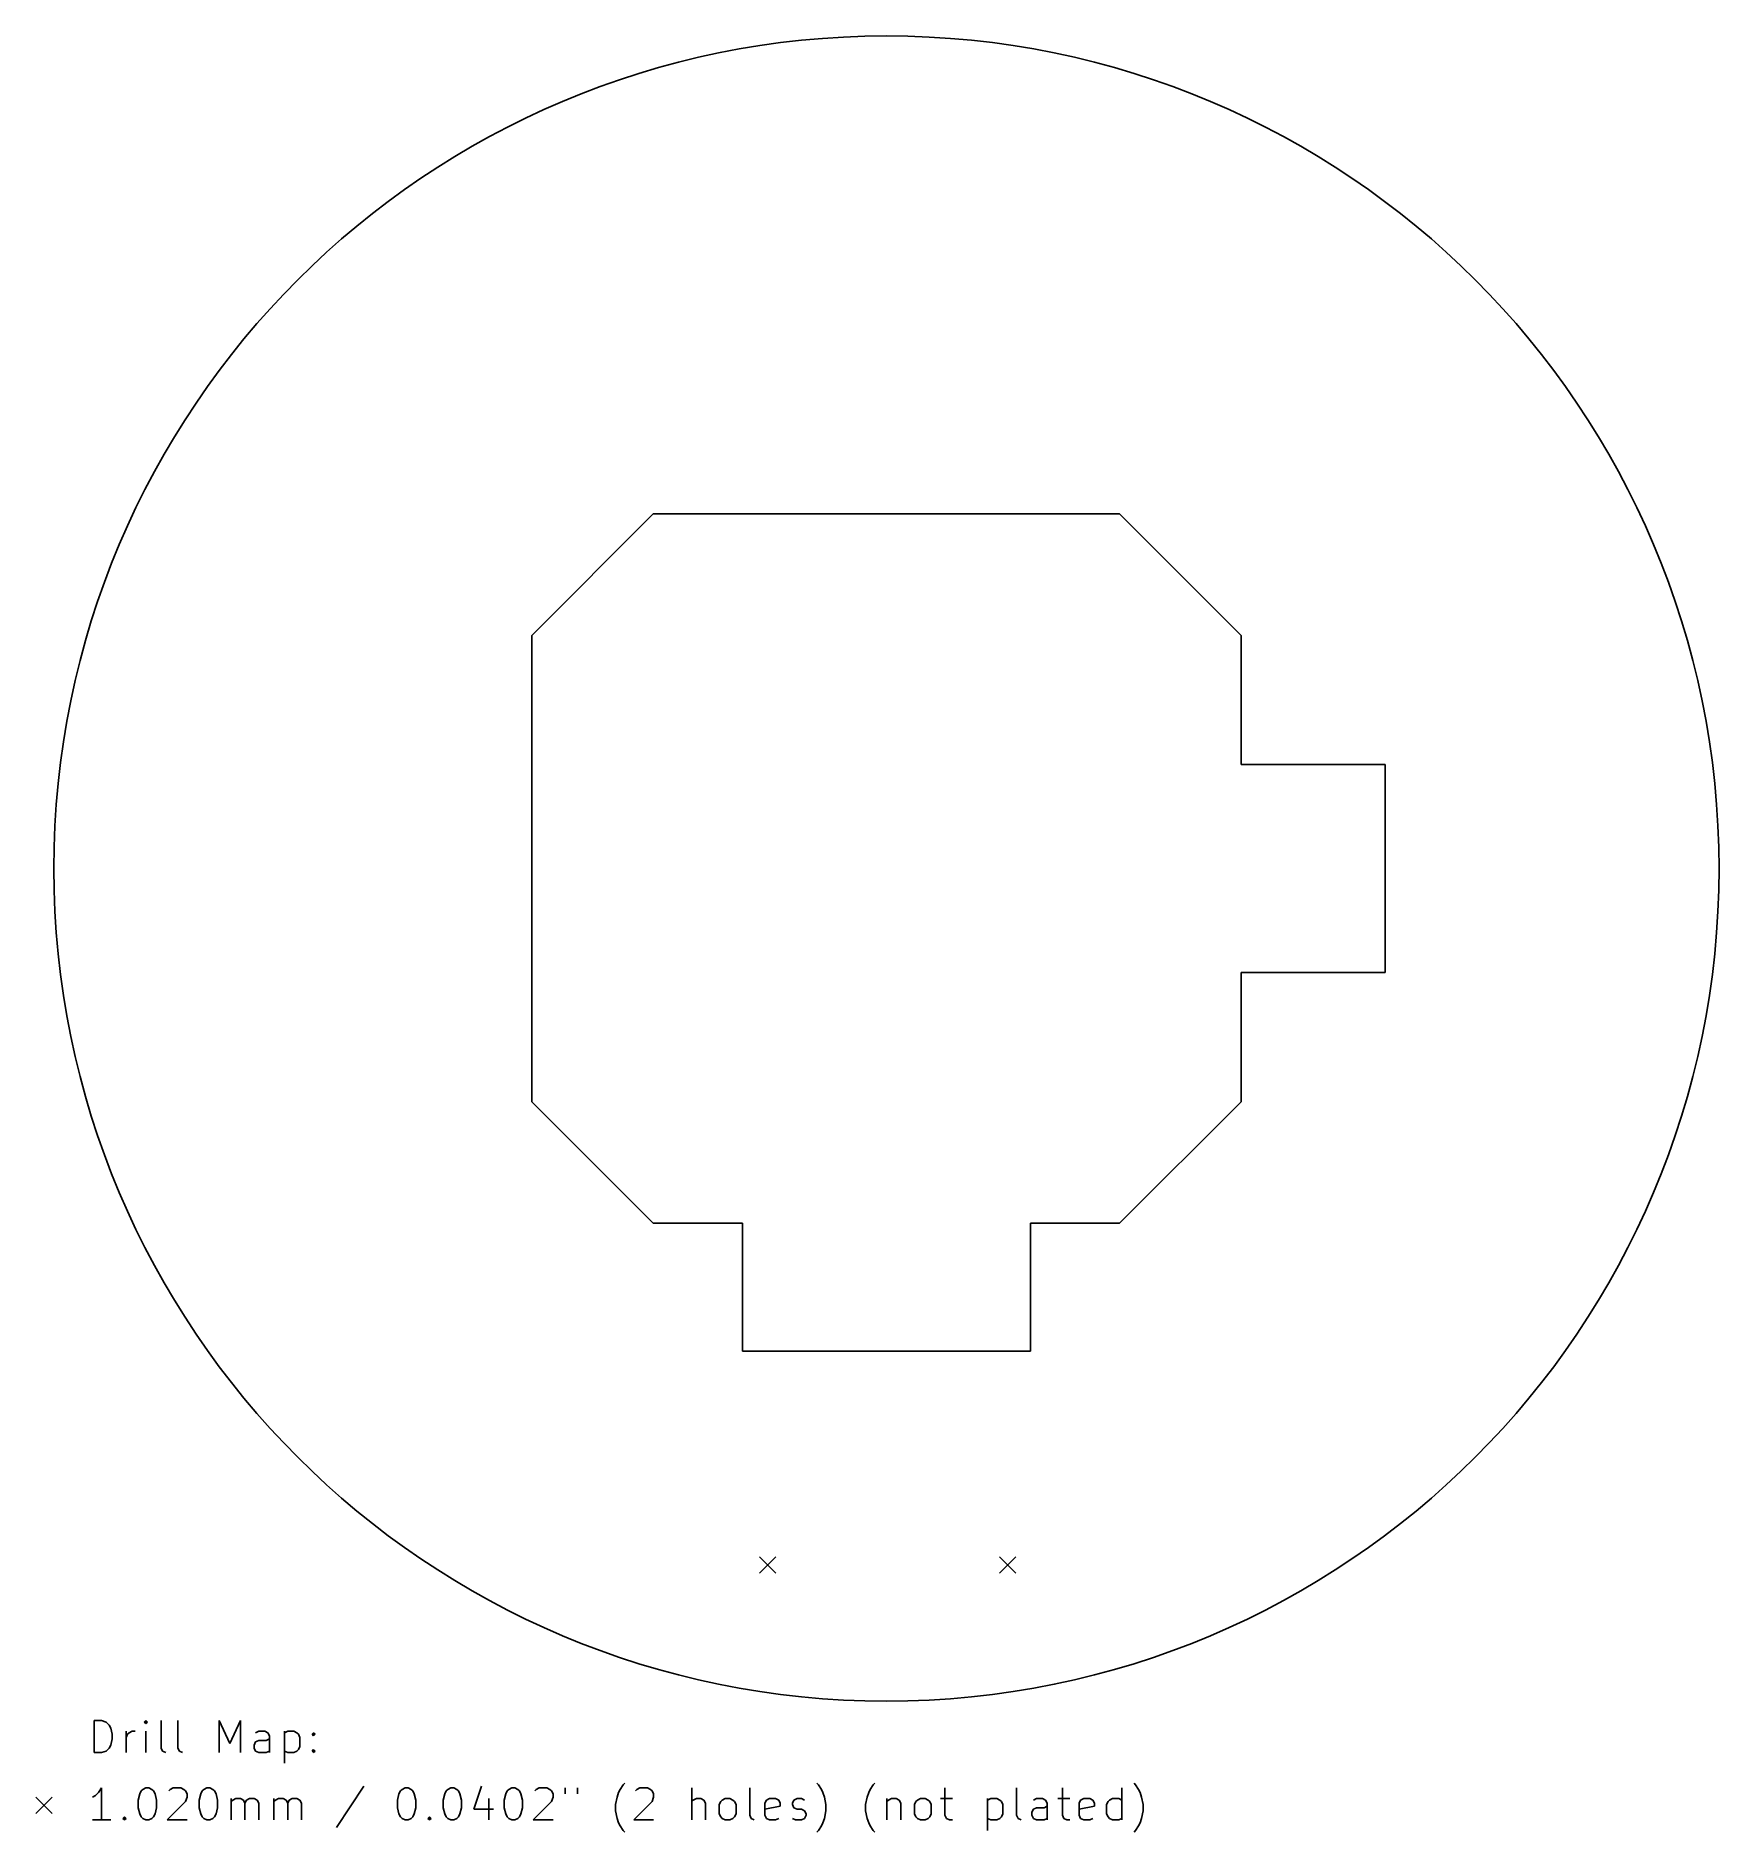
# Model space of a CAD drawing. Extents: x 96 to 202, y -156 to -44.
import ezdxf

# ---------------------------------------------------------------- set-up
doc = ezdxf.new("R2010")
doc.units = 0
doc.layers.add('BLACK', color=7, linetype='CONTINUOUS')

msp = doc.modelspace()

# ---------------------------------------------------------------- linework, layer by layer
at = {"layer": 'BLACK', "linetype": 'CONTINUOUS'}
for p, q in [((135.042987, -73.745014), (127.4572, -81.3308)), ((164.171414, -73.745014), (135.042987, -73.745014)), ((171.7572, -81.3308), (164.171414, -73.745014)), ((127.4572, -81.3308), (127.4572, -110.459227)), ((171.7572, -89.395014), (171.7572, -81.3308)), ((180.7572, -89.395014), (171.7572, -89.395014)), ((180.7572, -102.395014), (180.7572, -89.395014)), ((171.7572, -102.395014), (180.7572, -102.395014)), ((171.7572, -110.459227), (171.7572, -102.395014)), ((127.4572, -110.459227), (135.042987, -118.045014)), ((164.171414, -118.045014), (171.7572, -110.459227)), ((135.042987, -118.045014), (140.6072, -118.045014)), ((140.6072, -118.045014), (140.6072, -126.045014)), ((158.6072, -118.045014), (164.171414, -118.045014)), ((158.6072, -118.045014), (158.6072, -126.045014)), ((140.6072, -126.045014), (149.6072, -126.045014)), ((158.6072, -126.045014), (149.6072, -126.045014)), ((141.6682, -138.892), (142.6882, -139.912)), ((142.6882, -138.892), (141.6682, -139.912)), ((156.6682, -138.892), (157.6882, -139.912)), ((157.6882, -138.892), (156.6682, -139.912)), ((100.114968, -151.109852), (100.114968, -149.109852)), ((100.114968, -149.109852), (100.591158, -149.109852)), ((100.591158, -149.109852), (100.876873, -149.20509)), ((103.353063, -149.109852), (103.257825, -149.20509)), ((103.448301, -149.20509), (103.353063, -149.109852)), ((103.353063, -149.109852), (103.353063, -149.300328)), ((104.305444, -150.824137), (104.305444, -149.109852)), ((105.353063, -150.824137), (105.353063, -149.109852)), ((107.924492, -151.109852), (107.924492, -149.109852)), ((107.924492, -149.109852), (108.591159, -150.538423)), ((108.591159, -150.538423), (109.257825, -149.109852)), ((109.257825, -149.109852), (109.257825, -151.109852)), ((100.876873, -149.20509), (101.067349, -149.395566)), ((101.067349, -149.395566), (101.162587, -149.586042)), ((101.162587, -149.586042), (101.257825, -149.966994)), ((101.257825, -150.252709), (101.162587, -150.633661)), ((101.257825, -149.966994), (101.257825, -150.252709)), ((102.114968, -151.109852), (102.114968, -149.776518)), ((102.114968, -150.157471), (102.210206, -149.966994)), ((102.210206, -149.966994), (102.305444, -149.871756)), ((102.305444, -149.871756), (102.49592, -149.776518)), ((102.49592, -149.776518), (102.686397, -149.776518)), ((103.257825, -149.20509), (103.353063, -149.300328)), ((103.353063, -149.300328), (103.448301, -149.20509)), ((103.353063, -151.109852), (103.353063, -149.776518)), ((110.400682, -149.776518), (110.210206, -149.871756)), ((110.781635, -149.776518), (110.400682, -149.776518)), ((110.972111, -149.871756), (110.781635, -149.776518)), ((110.876873, -150.347947), (111.067349, -150.252709)), ((111.067349, -150.062233), (110.972111, -149.871756)), ((111.067349, -151.109852), (111.067349, -150.062233)), ((112.01973, -149.776518), (112.01973, -151.776518)), ((112.01973, -149.871756), (112.210206, -149.776518)), ((112.210206, -149.776518), (112.591159, -149.776518)), ((112.591159, -149.776518), (112.781635, -149.871756)), ((112.781635, -149.871756), (112.876873, -149.966994)), ((112.876873, -149.966994), (112.972111, -150.157471)), ((112.972111, -150.157471), (112.972111, -150.728899)), ((113.734016, -149.966994), (113.829254, -149.871756)), ((113.829254, -150.062233), (113.734016, -149.966994)), ((113.829254, -149.871756), (113.924492, -149.966994)), ((113.829254, -149.871756), (113.829254, -150.062233)), ((113.924492, -149.966994), (113.829254, -150.062233)), ((100.591158, -151.109852), (100.114968, -151.109852)), ((100.876873, -151.014614), (100.591158, -151.109852)), ((101.067349, -150.824137), (100.876873, -151.014614)), ((101.162587, -150.633661), (101.067349, -150.824137)), ((104.400682, -151.014614), (104.305444, -150.824137)), ((104.591158, -151.109852), (104.400682, -151.014614)), ((105.448301, -151.014614), (105.353063, -150.824137)), ((105.638777, -151.109852), (105.448301, -151.014614)), ((110.114968, -150.633661), (110.210206, -150.443185)), ((110.114968, -150.824137), (110.114968, -150.633661)), ((110.210206, -151.014614), (110.114968, -150.824137)), ((110.210206, -150.443185), (110.400682, -150.347947)), ((110.400682, -151.109852), (110.210206, -151.014614)), ((110.400682, -150.347947), (110.876873, -150.347947)), ((110.876873, -151.109852), (110.400682, -151.109852)), ((111.067349, -151.014614), (110.876873, -151.109852)), ((112.210206, -151.109852), (112.01973, -151.014614)), ((112.591159, -151.109852), (112.210206, -151.109852)), ((112.781635, -151.014614), (112.591159, -151.109852)), ((112.876873, -150.919375), (112.781635, -151.014614)), ((112.972111, -150.728899), (112.876873, -150.919375)), ((113.734016, -151.014614), (113.829254, -150.919375)), ((113.829254, -151.109852), (113.734016, -151.014614)), ((113.829254, -150.919375), (113.924492, -151.014614)), ((113.829254, -150.919375), (113.829254, -151.109852)), ((113.924492, -151.014614), (113.829254, -151.109852)), ((100.400682, -153.595566), (100.210206, -153.786042)), ((100.591158, -153.309852), (100.400682, -153.595566)), ((100.591158, -155.309852), (100.591158, -153.309852)), ((102.972111, -153.690804), (103.067349, -153.500328)), ((103.067349, -153.500328), (103.162587, -153.40509)), ((103.162587, -153.40509), (103.353063, -153.309852)), ((103.353063, -153.309852), (103.54354, -153.309852)), ((103.54354, -153.309852), (103.734016, -153.40509)), ((103.734016, -153.40509), (103.829254, -153.500328)), ((103.829254, -153.500328), (103.924492, -153.690804)), ((104.781635, -153.500328), (104.876873, -153.40509)), ((104.876873, -153.40509), (105.067349, -153.309852)), ((105.067349, -153.309852), (105.54354, -153.309852)), ((105.54354, -153.309852), (105.734016, -153.40509)), ((105.734016, -153.40509), (105.829254, -153.500328)), ((105.829254, -153.500328), (105.924492, -153.690804)), ((106.781635, -153.690804), (106.876873, -153.500328)), ((106.876873, -153.500328), (106.972111, -153.40509)), ((106.972111, -153.40509), (107.162587, -153.309852)), ((107.162587, -153.309852), (107.353064, -153.309852)), ((107.353064, -153.309852), (107.54354, -153.40509)), ((107.54354, -153.40509), (107.638778, -153.500328)), ((107.638778, -153.500328), (107.734016, -153.690804)), ((116.972112, -153.214614), (115.257827, -155.786042)), ((119.162589, -153.690804), (119.257827, -153.500328)), ((119.257827, -153.500328), (119.353065, -153.40509)), ((119.353065, -153.40509), (119.543541, -153.309852)), ((119.543541, -153.309852), (119.734018, -153.309852)), ((119.734018, -153.309852), (119.924494, -153.40509)), ((119.924494, -153.40509), (120.019732, -153.500328)), ((120.019732, -153.500328), (120.11497, -153.690804)), ((122.019732, -153.690804), (122.11497, -153.500328)), ((122.11497, -153.500328), (122.210208, -153.40509)), ((122.210208, -153.40509), (122.400684, -153.309852)), ((122.400684, -153.309852), (122.591161, -153.309852)), ((122.591161, -153.309852), (122.781637, -153.40509)), ((122.781637, -153.40509), (122.876875, -153.500328)), ((122.876875, -153.500328), (122.972113, -153.690804)), ((124.305446, -153.214614), (123.829256, -154.643185)), ((125.829256, -153.690804), (125.924494, -153.500328)), ((125.924494, -153.500328), (126.019732, -153.40509)), ((126.019732, -153.40509), (126.210208, -153.309852)), ((126.210208, -153.309852), (126.400685, -153.309852)), ((126.400685, -153.309852), (126.591161, -153.40509)), ((126.591161, -153.40509), (126.686399, -153.500328)), ((126.686399, -153.500328), (126.781637, -153.690804)), ((127.63878, -153.500328), (127.734018, -153.40509)), ((127.734018, -153.40509), (127.924494, -153.309852)), ((127.924494, -153.309852), (128.400685, -153.309852)), ((128.400685, -153.309852), (128.591161, -153.40509)), ((128.591161, -153.40509), (128.686399, -153.500328)), ((128.686399, -153.500328), (128.781637, -153.690804)), ((129.543542, -153.309852), (129.543542, -153.690804)), ((130.305447, -153.309852), (130.305447, -153.690804)), ((132.781638, -153.88128), (132.876876, -153.595566)), ((132.876876, -153.595566), (132.972114, -153.40509)), ((132.972114, -153.40509), (133.16259, -153.119375)), ((133.16259, -153.119375), (133.257829, -153.024137)), ((133.924495, -153.500328), (134.019733, -153.40509)), ((134.019733, -153.40509), (134.210209, -153.309852)), ((134.210209, -153.309852), (134.6864, -153.309852)), ((134.6864, -153.309852), (134.876876, -153.40509)), ((134.876876, -153.40509), (134.972114, -153.500328)), ((134.972114, -153.500328), (135.067352, -153.690804)), ((137.448305, -155.309852), (137.448305, -153.309852)), ((141.067353, -155.024137), (141.067353, -153.309852)), ((145.353068, -153.119375), (145.25783, -153.024137)), ((145.543544, -153.40509), (145.353068, -153.119375)), ((145.638782, -153.595566), (145.543544, -153.40509)), ((145.73402, -153.88128), (145.638782, -153.595566)), ((148.400687, -153.88128), (148.495925, -153.595566)), ((148.495925, -153.595566), (148.591163, -153.40509)), ((148.591163, -153.40509), (148.781639, -153.119375)), ((148.781639, -153.119375), (148.876878, -153.024137)), ((153.25783, -153.309852), (153.25783, -155.024137)), ((157.734021, -155.024137), (157.734021, -153.309852)), ((160.591164, -153.309852), (160.591164, -155.024137)), ((164.30545, -155.309852), (164.30545, -153.309852)), ((165.162593, -153.119375), (165.067355, -153.024137)), ((165.353069, -153.40509), (165.162593, -153.119375)), ((165.448307, -153.595566), (165.353069, -153.40509)), ((165.543545, -153.88128), (165.448307, -153.595566)), ((96.4872, -153.885014), (97.5072, -154.905014)), ((97.5072, -153.885014), (96.4872, -154.905014)), ((100.210206, -153.786042), (100.01973, -153.88128)), ((102.876873, -154.071756), (102.972111, -153.690804)), ((102.876873, -154.547947), (102.876873, -154.071756)), ((102.972111, -154.928899), (102.876873, -154.547947)), ((103.924492, -153.690804), (104.01973, -154.071756)), ((104.01973, -154.547947), (103.924492, -154.928899)), ((104.01973, -154.071756), (104.01973, -154.547947)), ((105.829254, -154.166994), (104.686397, -155.309852)), ((105.924492, -153.88128), (105.829254, -154.166994)), ((105.924492, -153.690804), (105.924492, -153.88128)), ((106.686397, -154.071756), (106.781635, -153.690804)), ((106.686397, -154.547947), (106.686397, -154.071756)), ((106.781635, -154.928899), (106.686397, -154.547947)), ((107.734016, -153.690804), (107.829254, -154.071756)), ((107.829254, -154.547947), (107.734016, -154.928899)), ((107.829254, -154.071756), (107.829254, -154.547947)), ((108.686397, -155.309852), (108.686397, -153.976518)), ((108.686397, -154.166994), (108.781635, -154.071756)), ((108.781635, -154.071756), (108.972111, -153.976518)), ((108.972111, -153.976518), (109.257826, -153.976518)), ((109.257826, -153.976518), (109.448302, -154.071756)), ((109.448302, -154.071756), (109.54354, -154.262233)), ((109.54354, -154.262233), (109.638778, -154.071756)), ((109.54354, -154.262233), (109.54354, -155.309852)), ((109.638778, -154.071756), (109.829254, -153.976518)), ((109.829254, -153.976518), (110.114968, -153.976518)), ((110.114968, -153.976518), (110.305445, -154.071756)), ((110.305445, -154.071756), (110.400683, -154.262233)), ((110.400683, -154.262233), (110.400683, -155.309852)), ((111.353064, -155.309852), (111.353064, -153.976518)), ((111.353064, -154.166994), (111.448302, -154.071756)), ((111.448302, -154.071756), (111.638778, -153.976518)), ((111.638778, -153.976518), (111.924493, -153.976518)), ((111.924493, -153.976518), (112.114969, -154.071756)), ((112.114969, -154.071756), (112.210207, -154.262233)), ((112.210207, -154.262233), (112.305445, -154.071756)), ((112.210207, -154.262233), (112.210207, -155.309852)), ((112.305445, -154.071756), (112.495921, -153.976518)), ((112.495921, -153.976518), (112.781635, -153.976518)), ((112.781635, -153.976518), (112.972112, -154.071756)), ((112.972112, -154.071756), (113.06735, -154.262233)), ((113.06735, -154.262233), (113.06735, -155.309852)), ((119.067351, -154.071756), (119.162589, -153.690804)), ((119.067351, -154.547947), (119.067351, -154.071756)), ((119.162589, -154.928899), (119.067351, -154.547947)), ((120.11497, -153.690804), (120.210208, -154.071756)), ((120.210208, -154.547947), (120.11497, -154.928899)), ((120.210208, -154.071756), (120.210208, -154.547947)), ((121.924494, -154.071756), (122.019732, -153.690804)), ((121.924494, -154.547947), (121.924494, -154.071756)), ((122.019732, -154.928899), (121.924494, -154.547947)), ((122.972113, -153.690804), (123.067351, -154.071756)), ((123.067351, -154.547947), (122.972113, -154.928899)), ((123.067351, -154.071756), (123.067351, -154.547947)), ((123.829256, -154.643185), (125.067351, -154.643185)), ((124.781637, -153.976518), (124.781637, -155.309852)), ((125.734018, -154.071756), (125.829256, -153.690804)), ((125.734018, -154.547947), (125.734018, -154.071756)), ((125.829256, -154.928899), (125.734018, -154.547947)), ((126.781637, -153.690804), (126.876875, -154.071756)), ((126.876875, -154.547947), (126.781637, -154.928899)), ((126.876875, -154.071756), (126.876875, -154.547947)), ((128.686399, -154.166994), (127.543542, -155.309852)), ((128.781637, -153.88128), (128.686399, -154.166994)), ((128.781637, -153.690804), (128.781637, -153.88128)), ((132.6864, -154.357471), (132.781638, -153.88128)), ((132.6864, -154.738423), (132.6864, -154.357471)), ((132.781638, -155.214614), (132.6864, -154.738423)), ((134.972114, -154.166994), (133.829257, -155.309852)), ((135.067352, -153.88128), (134.972114, -154.166994)), ((135.067352, -153.690804), (135.067352, -153.88128)), ((137.543543, -154.071756), (137.448305, -154.166994)), ((137.734019, -153.976518), (137.543543, -154.071756)), ((138.019734, -153.976518), (137.734019, -153.976518)), ((138.21021, -154.071756), (138.019734, -153.976518)), ((138.305448, -154.262233), (138.21021, -154.071756)), ((138.305448, -155.309852), (138.305448, -154.262233)), ((139.162591, -154.357471), (139.257829, -154.166994)), ((139.162591, -154.928899), (139.162591, -154.357471)), ((139.257829, -154.166994), (139.353067, -154.071756)), ((139.353067, -154.071756), (139.543543, -153.976518)), ((139.543543, -153.976518), (139.829258, -153.976518)), ((139.829258, -153.976518), (140.019734, -154.071756)), ((140.019734, -154.071756), (140.114972, -154.166994)), ((140.114972, -154.166994), (140.21021, -154.357471)), ((140.21021, -154.357471), (140.21021, -154.928899)), ((142.019734, -154.262233), (142.114972, -154.071756)), ((142.019734, -155.024137), (142.019734, -154.262233)), ((142.972115, -154.452709), (142.019734, -154.643185)), ((142.114972, -154.071756), (142.305448, -153.976518)), ((142.305448, -153.976518), (142.686401, -153.976518)), ((142.686401, -153.976518), (142.876877, -154.071756)), ((142.876877, -154.071756), (142.972115, -154.262233)), ((142.972115, -154.262233), (142.972115, -154.452709)), ((143.73402, -154.262233), (143.829258, -154.071756)), ((143.73402, -154.357471), (143.73402, -154.262233)), ((143.829258, -154.547947), (143.73402, -154.357471)), ((143.829258, -154.071756), (144.019734, -153.976518)), ((144.019734, -154.643185), (143.829258, -154.547947)), ((144.019734, -153.976518), (144.305448, -153.976518)), ((144.305448, -154.643185), (144.019734, -154.643185)), ((144.305448, -153.976518), (144.495925, -154.071756)), ((144.495925, -154.738423), (144.305448, -154.643185)), ((144.591163, -154.928899), (144.495925, -154.738423)), ((145.829258, -154.357471), (145.73402, -153.88128)), ((145.73402, -155.214614), (145.829258, -154.738423)), ((145.829258, -154.738423), (145.829258, -154.357471)), ((148.305449, -154.357471), (148.400687, -153.88128)), ((148.305449, -154.738423), (148.305449, -154.357471)), ((148.400687, -155.214614), (148.305449, -154.738423)), ((149.638782, -153.976518), (149.638782, -155.309852)), ((149.638782, -154.166994), (149.73402, -154.071756)), ((149.73402, -154.071756), (149.924496, -153.976518)), ((149.924496, -153.976518), (150.210211, -153.976518)), ((150.210211, -153.976518), (150.400687, -154.071756)), ((150.400687, -154.071756), (150.495925, -154.262233)), ((150.495925, -154.262233), (150.495925, -155.309852)), ((151.353068, -154.357471), (151.448306, -154.166994)), ((151.353068, -154.928899), (151.353068, -154.357471)), ((151.448306, -154.166994), (151.543544, -154.071756)), ((151.543544, -154.071756), (151.73402, -153.976518)), ((151.73402, -153.976518), (152.019735, -153.976518)), ((152.019735, -153.976518), (152.210211, -154.071756)), ((152.210211, -154.071756), (152.305449, -154.166994)), ((152.305449, -154.166994), (152.400687, -154.357471)), ((152.400687, -154.357471), (152.400687, -154.928899)), ((152.972116, -153.976518), (153.73402, -153.976518)), ((155.924497, -153.976518), (155.924497, -155.976518)), ((155.924497, -154.071756), (156.114973, -153.976518)), ((156.114973, -153.976518), (156.495926, -153.976518)), ((156.495926, -153.976518), (156.686402, -154.071756)), ((156.686402, -154.071756), (156.78164, -154.166994)), ((156.78164, -154.166994), (156.876878, -154.357471)), ((156.876878, -154.357471), (156.876878, -154.928899)), ((158.686402, -154.833661), (158.78164, -154.643185)), ((158.972116, -153.976518), (158.78164, -154.071756)), ((158.78164, -154.643185), (158.972116, -154.547947)), ((159.353069, -153.976518), (158.972116, -153.976518)), ((158.972116, -154.547947), (159.448307, -154.547947)), ((159.543545, -154.071756), (159.353069, -153.976518)), ((159.448307, -154.547947), (159.638783, -154.452709)), ((159.638783, -154.262233), (159.543545, -154.071756)), ((159.638783, -155.309852), (159.638783, -154.262233)), ((160.30545, -153.976518), (161.067354, -153.976518)), ((161.638783, -154.262233), (161.734021, -154.071756)), ((161.638783, -155.024137), (161.638783, -154.262233)), ((162.591164, -154.452709), (161.638783, -154.643185)), ((161.734021, -154.071756), (161.924497, -153.976518)), ((161.924497, -153.976518), (162.30545, -153.976518)), ((162.30545, -153.976518), (162.495926, -154.071756)), ((162.495926, -154.071756), (162.591164, -154.262233)), ((162.591164, -154.262233), (162.591164, -154.452709)), ((163.353069, -154.357471), (163.448307, -154.166994)), ((163.353069, -154.928899), (163.353069, -154.357471)), ((163.448307, -154.166994), (163.543545, -154.071756)), ((163.543545, -154.071756), (163.734021, -153.976518)), ((163.734021, -153.976518), (164.114974, -153.976518)), ((164.114974, -153.976518), (164.30545, -154.071756)), ((165.638783, -154.357471), (165.543545, -153.88128)), ((165.543545, -155.214614), (165.638783, -154.738423)), ((165.638783, -154.738423), (165.638783, -154.357471)), ((101.162587, -155.309852), (100.01973, -155.309852)), ((101.924492, -155.214614), (102.01973, -155.119375)), ((102.01973, -155.309852), (101.924492, -155.214614)), ((102.01973, -155.119375), (102.114968, -155.214614)), ((102.01973, -155.119375), (102.01973, -155.309852)), ((102.114968, -155.214614), (102.01973, -155.309852)), ((103.067349, -155.119375), (102.972111, -154.928899)), ((103.162587, -155.214614), (103.067349, -155.119375)), ((103.353063, -155.309852), (103.162587, -155.214614)), ((103.54354, -155.309852), (103.353063, -155.309852)), ((103.734016, -155.214614), (103.54354, -155.309852)), ((103.829254, -155.119375), (103.734016, -155.214614)), ((103.924492, -154.928899), (103.829254, -155.119375)), ((104.686397, -155.309852), (105.924492, -155.309852)), ((106.876873, -155.119375), (106.781635, -154.928899)), ((106.972111, -155.214614), (106.876873, -155.119375)), ((107.162587, -155.309852), (106.972111, -155.214614)), ((107.353064, -155.309852), (107.162587, -155.309852)), ((107.54354, -155.214614), (107.353064, -155.309852)), ((107.638778, -155.119375), (107.54354, -155.214614)), ((107.734016, -154.928899), (107.638778, -155.119375)), ((119.257827, -155.119375), (119.162589, -154.928899)), ((119.353065, -155.214614), (119.257827, -155.119375)), ((119.543541, -155.309852), (119.353065, -155.214614)), ((119.734018, -155.309852), (119.543541, -155.309852)), ((119.924494, -155.214614), (119.734018, -155.309852)), ((120.019732, -155.119375), (119.924494, -155.214614)), ((120.11497, -154.928899), (120.019732, -155.119375)), ((120.972113, -155.214614), (121.067351, -155.119375)), ((121.067351, -155.309852), (120.972113, -155.214614)), ((121.067351, -155.119375), (121.162589, -155.214614)), ((121.067351, -155.119375), (121.067351, -155.309852)), ((121.162589, -155.214614), (121.067351, -155.309852)), ((122.11497, -155.119375), (122.019732, -154.928899)), ((122.210208, -155.214614), (122.11497, -155.119375)), ((122.400684, -155.309852), (122.210208, -155.214614)), ((122.591161, -155.309852), (122.400684, -155.309852)), ((122.781637, -155.214614), (122.591161, -155.309852)), ((122.876875, -155.119375), (122.781637, -155.214614)), ((122.972113, -154.928899), (122.876875, -155.119375)), ((125.924494, -155.119375), (125.829256, -154.928899)), ((126.019732, -155.214614), (125.924494, -155.119375)), ((126.210208, -155.309852), (126.019732, -155.214614)), ((126.400685, -155.309852), (126.210208, -155.309852)), ((126.591161, -155.214614), (126.400685, -155.309852)), ((126.686399, -155.119375), (126.591161, -155.214614)), ((126.781637, -154.928899), (126.686399, -155.119375)), ((127.543542, -155.309852), (128.781637, -155.309852)), ((132.876876, -155.500328), (132.781638, -155.214614)), ((132.972114, -155.690804), (132.876876, -155.500328)), ((133.16259, -155.976518), (132.972114, -155.690804)), ((133.829257, -155.309852), (135.067352, -155.309852)), ((139.257829, -155.119375), (139.162591, -154.928899)), ((139.353067, -155.214614), (139.257829, -155.119375)), ((139.543543, -155.309852), (139.353067, -155.214614)), ((139.829258, -155.309852), (139.543543, -155.309852)), ((140.019734, -155.214614), (139.829258, -155.309852)), ((140.114972, -155.119375), (140.019734, -155.214614)), ((140.21021, -154.928899), (140.114972, -155.119375)), ((141.162591, -155.214614), (141.067353, -155.024137)), ((141.353067, -155.309852), (141.162591, -155.214614)), ((142.114972, -155.214614), (142.019734, -155.024137)), ((142.305448, -155.309852), (142.114972, -155.214614)), ((142.686401, -155.309852), (142.305448, -155.309852)), ((142.876877, -155.214614), (142.686401, -155.309852)), ((143.73402, -155.214614), (143.924496, -155.309852)), ((143.924496, -155.309852), (144.305448, -155.309852)), ((144.305448, -155.309852), (144.495925, -155.214614)), ((144.495925, -155.214614), (144.591163, -155.024137)), ((144.591163, -155.024137), (144.591163, -154.928899)), ((145.353068, -155.976518), (145.543544, -155.690804)), ((145.543544, -155.690804), (145.638782, -155.500328)), ((145.638782, -155.500328), (145.73402, -155.214614)), ((148.495925, -155.500328), (148.400687, -155.214614)), ((148.591163, -155.690804), (148.495925, -155.500328)), ((148.781639, -155.976518), (148.591163, -155.690804)), ((151.448306, -155.119375), (151.353068, -154.928899)), ((151.543544, -155.214614), (151.448306, -155.119375)), ((151.73402, -155.309852), (151.543544, -155.214614)), ((152.019735, -155.309852), (151.73402, -155.309852)), ((152.210211, -155.214614), (152.019735, -155.309852)), ((152.305449, -155.119375), (152.210211, -155.214614)), ((152.400687, -154.928899), (152.305449, -155.119375)), ((153.25783, -155.024137), (153.353068, -155.214614)), ((153.353068, -155.214614), (153.543544, -155.309852)), ((153.543544, -155.309852), (153.73402, -155.309852)), ((156.114973, -155.309852), (155.924497, -155.214614)), ((156.495926, -155.309852), (156.114973, -155.309852)), ((156.686402, -155.214614), (156.495926, -155.309852)), ((156.78164, -155.119375), (156.686402, -155.214614)), ((156.876878, -154.928899), (156.78164, -155.119375)), ((157.829259, -155.214614), (157.734021, -155.024137)), ((158.019735, -155.309852), (157.829259, -155.214614)), ((158.686402, -155.024137), (158.686402, -154.833661)), ((158.78164, -155.214614), (158.686402, -155.024137)), ((158.972116, -155.309852), (158.78164, -155.214614)), ((159.448307, -155.309852), (158.972116, -155.309852)), ((159.638783, -155.214614), (159.448307, -155.309852)), ((160.591164, -155.024137), (160.686402, -155.214614)), ((160.686402, -155.214614), (160.876878, -155.309852)), ((160.876878, -155.309852), (161.067354, -155.309852)), ((161.734021, -155.214614), (161.638783, -155.024137)), ((161.924497, -155.309852), (161.734021, -155.214614)), ((162.30545, -155.309852), (161.924497, -155.309852)), ((162.495926, -155.214614), (162.30545, -155.309852)), ((163.448307, -155.119375), (163.353069, -154.928899)), ((163.543545, -155.214614), (163.448307, -155.119375)), ((163.734021, -155.309852), (163.543545, -155.214614)), ((164.114974, -155.309852), (163.734021, -155.309852)), ((164.30545, -155.214614), (164.114974, -155.309852)), ((165.162593, -155.976518), (165.353069, -155.690804)), ((165.353069, -155.690804), (165.448307, -155.500328)), ((165.448307, -155.500328), (165.543545, -155.214614)), ((133.257829, -156.071756), (133.16259, -155.976518)), ((145.25783, -156.071756), (145.353068, -155.976518)), ((148.876878, -156.071756), (148.781639, -155.976518)), ((165.067355, -156.071756), (165.162593, -155.976518))]:
    msp.add_line(p, q, dxfattribs=at)
at = {"layer": 'BLACK'}
msp.add_circle((149.6072, -95.895014), 52, dxfattribs=at)

doc.saveas('drawing.dxf')
